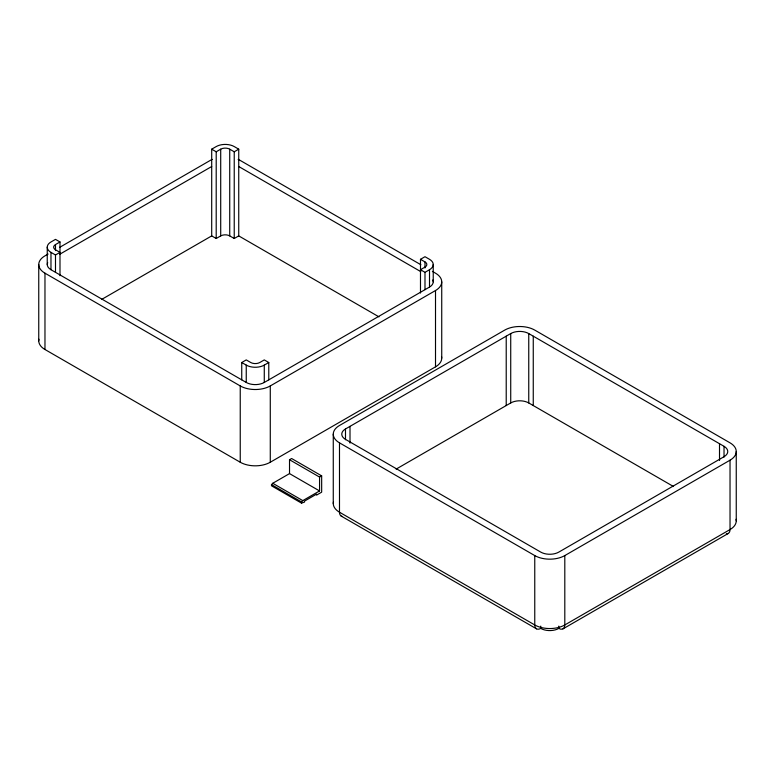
<?xml version="1.0" encoding="UTF-8"?>
<svg xmlns="http://www.w3.org/2000/svg" width="775" height="775" viewBox="0 0 775 775"><rect width="100%" height="100%" fill="white"/><g stroke="black" fill="none" stroke-linecap="round" stroke-linejoin="round"><path stroke-width="1.16" d="M289.521 459.73L291.623 458.509L321.664 475.86L321.664 492.164L316.558 495.109L316.558 494.15L304.536 501.096L304.536 502.045L301.533 503.14L271.492 485.799L271.492 484.608L272.761 483.28L289.521 473.603L319.562 490.943L319.562 477.071L289.521 459.73L289.521 473.603M301.533 503.14L301.533 501.948L302.802 500.621L319.562 490.943M101.612 299.46L211.701 235.9L211.701 149.178L216.206 146.572A12.749 7.362 0 0 1 234.234 146.572L238.739 149.178L238.739 235.9L378.956 316.849M55.49 250.596L55.49 244.571L59.995 241.965L59.995 275.697M211.701 149.178L216.206 151.784L220.71 149.178A6.374 3.681 0 0 1 229.729 149.178L234.234 151.784L238.739 149.178M48.108 254.035L44.969 255.847A21.245 12.264 0 0 0 44.969 273.188L44.969 349.506L240.24 462.239A21.245 12.264 0 0 0 270.281 462.239L435.511 366.846A21.245 12.264 0 0 0 441.547 356.577M59.617 247.39L210.199 160.454A21.245 12.264 0 0 1 212.292 159.398M59.995 241.965L55.49 239.368L50.976 241.965A12.749 7.362 0 0 0 50.976 252.379L55.49 254.975L59.995 252.379L55.49 249.773A6.374 3.681 0 0 1 55.49 244.571M59.685 254.287L211.701 166.518M211.701 235.9L216.206 238.497L220.71 235.9A6.374 3.681 0 0 1 229.729 235.9L234.234 238.497L238.739 235.9M241.742 379.857L241.742 362.516L246.247 359.91L250.751 362.516A6.374 3.681 0 0 0 259.77 362.516L264.275 359.91L268.78 362.516L268.78 379.857M420.486 293.037L420.486 259.315L424.991 256.709L429.505 259.315A12.749 7.362 0 0 1 429.505 269.719L429.505 287.06L264.275 382.453A12.749 7.362 0 0 1 246.247 382.453L50.976 269.719A12.749 7.362 0 0 1 47.682 262.609M241.742 362.516L246.247 365.112A12.749 7.362 0 0 0 264.275 365.112L268.78 362.516M420.486 259.315L424.991 261.911A6.374 3.681 0 0 1 424.991 267.113L420.486 269.719L424.991 272.325L429.505 269.719M44.969 273.188L240.24 385.931A21.245 12.264 0 0 0 270.281 385.931L435.511 290.528A21.245 12.264 0 0 0 435.511 273.188L432.373 271.376M345.495 439.735L345.495 428.963L510.725 333.57A12.749 7.362 0 0 1 528.753 333.57L724.024 446.313L724.024 457.076M319.562 477.071L321.664 475.86M396.132 469.108L510.725 402.952A12.749 7.362 0 0 1 528.753 402.952L673.475 486.506M339.489 442.845L534.76 555.578A21.245 12.264 0 0 0 564.801 555.578L730.031 460.185A21.245 12.264 0 0 0 730.031 442.845L534.76 330.102A21.245 12.264 0 0 0 504.719 330.102L339.489 425.494A21.245 12.264 0 0 0 339.489 442.845L339.489 512.217A8.496 4.902 -60 0 0 342.162 516.441M563.038 628.845L728.268 533.452M420.893 264.75L240.24 160.454A21.245 12.264 0 0 0 238.148 159.398M238.739 166.518L420.806 271.637M341.252 516.111L536.523 628.845M272.761 483.28L302.802 500.621M271.492 484.608L301.533 501.948M736.25 451.515L736.25 520.887M730.031 460.185L730.031 529.558A8.496 4.902 60 0 1 726.32 533.83M719.51 443.707L719.51 460.457M564.801 555.578L564.801 624.96A8.496 4.902 60 0 1 558.794 628.428A12.749 7.362 0 0 1 540.766 628.428A8.496 4.902 -60 0 1 534.76 624.96L339.489 512.217A21.245 12.264 0 0 1 333.453 501.948M558.794 626.113L558.794 628.428M540.766 626.113L540.766 628.428M534.76 555.578L534.76 624.96A21.245 12.264 0 0 0 564.801 624.96L730.031 529.558A21.245 12.264 0 0 0 736.066 519.289M533.258 336.176L533.258 405.548M528.753 333.57L528.753 402.952M510.725 333.57L510.725 402.952M506.22 336.176L506.22 405.548M441.731 281.858L441.731 358.176M435.511 290.528L435.511 366.846M433.235 264.517L433.235 281.858M424.991 261.911L424.991 267.937M424.991 272.325L424.991 289.666M350.009 426.366L350.009 443.106M333.269 434.165L333.269 503.547M270.281 385.931L270.281 462.239M264.275 365.112L264.275 382.453M246.247 365.112L246.247 382.453M240.24 385.931L240.24 462.239M234.234 151.784L234.234 238.497M229.729 149.178L229.729 235.9M220.71 149.178L220.71 235.9M216.206 151.784L216.206 238.497M55.49 254.975L55.49 272.325M50.976 252.379L50.976 269.719M47.246 247.177L47.246 264.517M38.75 264.517L38.75 340.835M44.969 349.506A21.245 12.264 0 0 1 38.934 339.227M432.799 279.959A12.749 7.362 0 0 1 429.505 287.06M345.495 428.963A12.749 7.362 0 0 0 345.495 439.367L540.766 552.11A12.749 7.362 0 0 0 558.794 552.11L724.024 456.717A12.749 7.362 0 0 0 724.024 446.313"/></g></svg>
